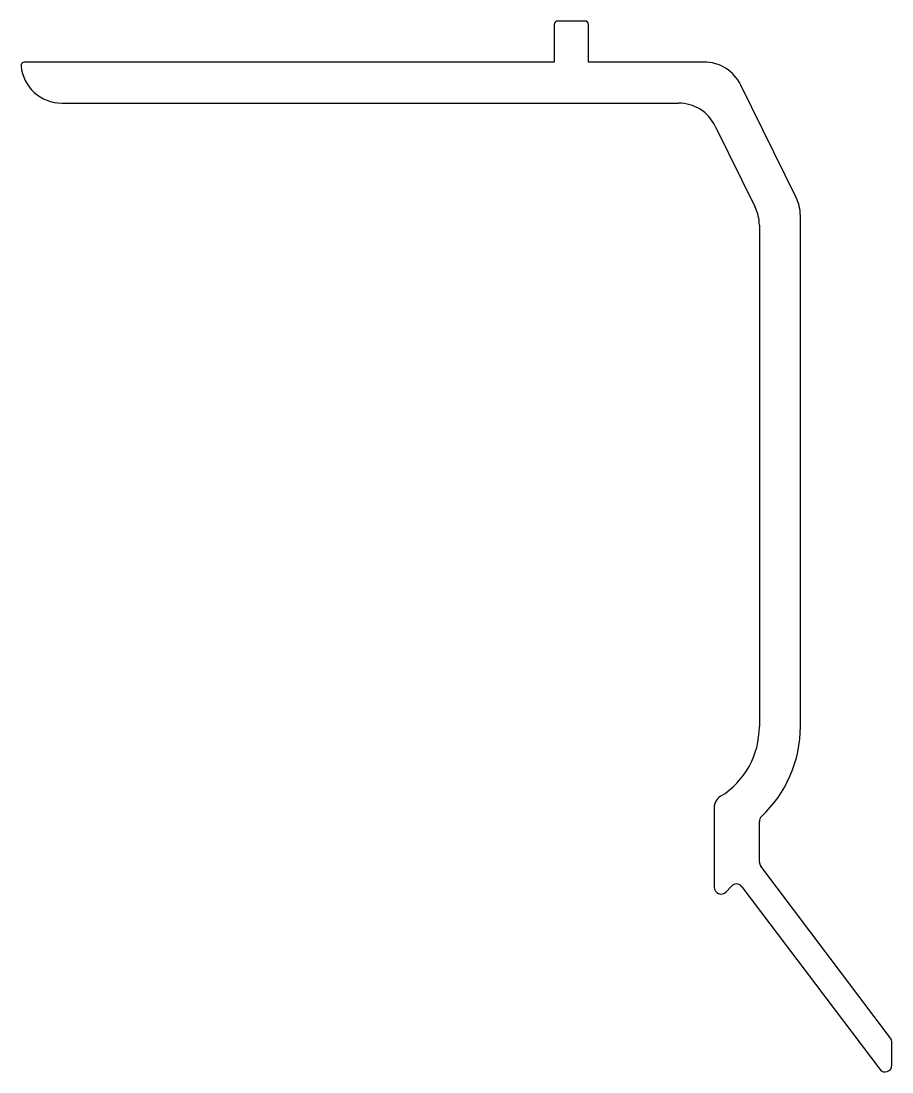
# Model space of a CAD drawing. Extents: x 843.3 to 907, y 352.4 to 429.2.
import ezdxf

# ---------------------------------------------------------------- set-up
doc = ezdxf.new("R2010")
doc.units = 0
doc.layers.get('0').update_dxf_attribs({"linetype": 'CONTINUOUS'})

msp = doc.modelspace()

# ---------------------------------------------------------------- linework, layer by layer
for p, q in [((882.255, 428.907), (882.255, 426.157)), ((884.505, 429.157), (882.505, 429.157)), ((884.755, 426.157), (884.755, 428.907)), ((882.255, 426.157), (843.517, 426.157)), ((893.207, 426.157), (884.755, 426.157)), ((899.947, 416.25), (895.899, 424.481)), ((846.255, 423.157), (891.339, 423.157)), ((894.032, 421.481), (896.947, 415.552)), ((900.255, 377.597), (900.255, 414.926)), ((897.255, 414.228), (897.255, 377.597)), ((893.955, 371.655), (893.955, 365.857)), ((897.255, 367.692), (897.255, 370.669)), ((906.854, 354.818), (897.356, 367.391)), ((894.821, 365.516), (895.213, 365.937)), ((895.978, 365.897), (906.056, 352.556)), ((906.955, 352.857), (906.955, 354.516))]:
    msp.add_line(p, q)
for centre, radius, start, end in [((882.505, 428.907), 0.25, 90, 180), ((884.505, 428.907), 0.25, 0, 90), ((843.517, 425.907), 0.25, 90, 185.21591), ((846.255, 426.157), 3, 185.21591, 270), ((893.207, 423.157), 3, 26.18593, 90), ((891.339, 420.157), 3, 26.18593, 90), ((894.255, 414.228), 3, 0, 26.18593), ((897.255, 414.926), 3, 0, 26.18593), ((891.255, 377.597), 6, 301.90898, 360), ((891.255, 377.597), 9, 313.17355, 0), ((894.955, 371.655), 1, 121.90898, 180), ((897.755, 370.669), 0.5, 133.17355, 180), ((897.755, 367.692), 0.5, 180, 217.06852), ((894.455, 365.857), 0.5, 180, 316.99713), ((895.579, 365.596), 0.5, 37.06852, 136.99713), ((906.455, 354.516), 0.5, 0, 37.06852), ((906.455, 352.857), 0.5, 217.06852, 360)]:
    msp.add_arc(centre, radius, start, end)

doc.saveas('drawing.dxf')
